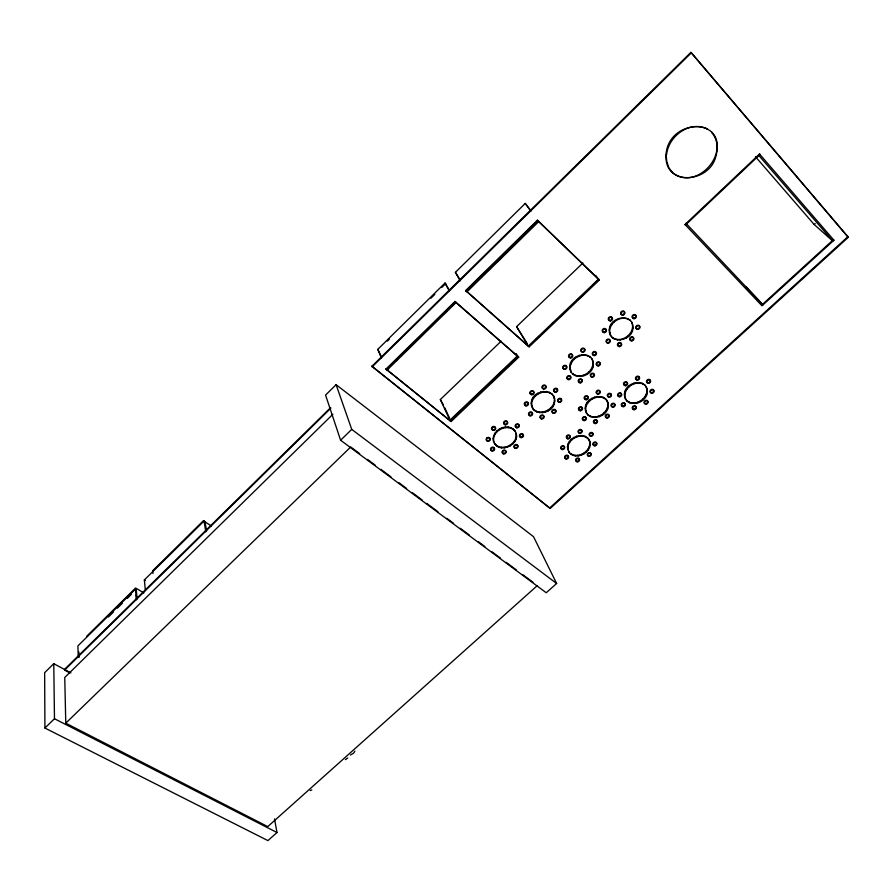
<?xml version="1.0" encoding="UTF-8"?>
<svg xmlns="http://www.w3.org/2000/svg" width="893" height="893" viewBox="0 0 893 893"><rect width="100%" height="100%" fill="white"/><g stroke="black" fill="none" stroke-linecap="round" stroke-linejoin="round"><path stroke-width="1.34" d="M514.993 430.995C523.108 443.866 497.937 455.832 493.449 441.064C490.86 429.712 509.088 421.384 515.317 431.62L513.274 429.098M493.449 441.064L493.762 441.689C491.663 431.542 505.561 423.617 513.609 429.712M494.8 444L494.488 443.374C501.364 452.505 518.297 444.334 515.998 433.317L516.333 433.931M531.302 403.044C531.458 388.209 558.873 387.439 554.196 403.882C551.249 414.944 531.089 416.238 531.302 403.044L532.864 408.67M531.636 403.647C532.44 394.572 544.507 388.433 551.952 394.148L551.595 393.556M532.518 408.068C539.952 418.583 559.286 407.007 553.269 395.521L553.627 396.124M569.767 366.521C570.058 353.371 593.7 349.476 593.365 364.712C592.963 377.739 569.578 381.646 569.767 366.521L571.274 372.269L570.895 371.678M570.147 367.101C571.007 357.993 583.151 351.518 590.653 357.501L590.262 356.932M666.078 154.322C668.388 118.568 728.018 115.364 715.65 157.179C708.774 183.266 663.443 186.615 666.078 154.322L666.77 161.421L668.69 167.415L672.195 172.36M666.558 154.79C668.344 136.361 689.474 120.22 707.267 128.916L706.765 128.469M567.468 446.746C568.082 435.862 586.723 430.404 590.061 442.269C592.003 453.119 574.735 461.447 568.562 451.512L568.919 452.137L567.468 446.746L568.004 449.882L567.647 449.268M567.825 447.36C568.696 437.894 583.062 431.665 589.168 440.003M572.938 374.267L572.569 373.687C581.488 380.965 597.127 369.602 591.914 358.964L592.293 359.533M585.295 407.922C585.618 395.242 608.702 391.48 608.312 406.047C607.787 418.493 585.172 422.568 585.295 407.922L586.734 413.47L586.355 412.867M585.663 408.525C586.5 398.87 601.201 392.373 607.307 401.091M609.294 329.763C609.595 316.39 633.639 312.45 632.981 328.055C632.557 341.293 608.78 345.256 609.294 329.763L610.734 335.634L610.332 335.076M609.696 330.332C610.622 321.179 622.856 314.369 630.402 320.632L629.978 320.085M570.527 453.968L570.169 453.343C578.631 459.862 593.722 449.536 588.8 439.389M588.342 415.379L587.962 414.776C596.602 421.619 611.85 410.836 606.916 400.499M612.364 337.71L611.962 337.141C620.992 344.709 636.642 332.922 631.597 322.172L632.01 322.73M671.715 171.891C694.285 192.352 730.932 154.98 711.554 132.209L712.056 132.655M624.453 393.969C624.921 381.456 647.805 377.281 647.325 392.127C646.744 404.529 624.107 408.715 624.453 393.969L625.814 399.528L625.413 398.937M624.854 394.561C625.937 385.854 637.569 379.458 644.88 385.196L644.467 384.615M627.109 400.734C635.023 407.889 650.908 396.939 646.007 386.569L646.42 387.149M354.867 751.169L353.628 753.167L350.402 755.02M347.745 757.99L345.412 759.63M70.927 672.898L53.77 663.678L44.65 672.686L44.918 728.041L267.922 840.603L276.997 832.522L274.508 818.948M336.103 384.682L325.565 395.086L340.601 440.227L546.237 592.751L556.629 583.497L533.523 536.682L336.103 384.682L351.73 429.388L556.629 583.497M460.208 280.826L455.419 272.332L525.24 203.414L530.208 209.888M86.654 636.307L135.602 588.007L143.873 592.941M381.389 357.97L377.806 349.342L445.027 283.014L449.469 290.526M145.403 590.541L144.342 579.959L204.028 521.077L205.01 521.713L206.596 531.112M137.109 598.846L136.261 589.536L135.502 589.09L77.892 645.929L78.271 656.98M387.406 341.137L389.381 339.184M430.895 298.24L434.846 294.344M441.767 287.513L445.719 283.617M108.444 616.963L113.411 612.062M117.385 608.144L122.352 603.244M127.319 598.343L131.293 594.425M371.89 366.286L690.881 52.397L691.394 52.799L848.35 237.27L550.188 508.452L371.89 366.286L550.188 508.452M330.633 407.588L64.564 669.348L64.586 670.118L69.498 672.753M372.135 366.889L691.394 52.799M64.586 670.118L330.845 408.213M332.899 414.24L64.754 677.474L65.769 723.174L267.766 826.605L537.396 585.529M465.688 290.526L537.441 220.203L599.337 280.011L529.158 346.83L465.688 290.526L529.158 346.83M385.999 369.055L455.017 301.432L518.699 357.189L451.11 421.529L385.999 369.055L451.11 421.529M466.001 291.085L537.82 220.716L537.441 220.203M386.256 369.657L455.318 301.99L455.017 301.432M388.689 367.704L386.97 370.238L456.022 302.604L455.72 302.035L451.769 305.897M395.588 360.939L397.564 359.008M405.444 351.284L433.049 324.248M442.906 314.593L446.846 310.731M476.583 281.596L466.626 291.352L466.939 291.911L538.736 221.598L538.356 221.084M487.545 270.858L490.536 267.933M496.508 262.073L501.498 257.195M505.483 253.288L519.425 239.625M531.38 227.916L533.378 225.962M44.918 728.041L54.473 718.731L53.77 663.678M340.601 440.227L351.73 429.388M65.769 723.174L350.715 446.98L359.656 453.622M516.154 353.55L517.828 356.43L450.217 420.815L440.349 399.539L501.174 341.171M595.609 275.357L598.489 279.196L528.288 346.06L516.589 326.648L582.883 263.022M449.927 420.201L517.482 355.838M535.822 339.574L539.83 335.757M543.837 331.939L548.838 327.173M551.852 324.304L553.85 322.395M559.866 316.669L566.876 309.994M576.889 300.461L583.91 293.775M592.919 285.191L598.935 279.464M451.836 419.956L455.865 416.116M459.895 412.276L465.945 406.516M476.025 396.916L484.084 389.236M491.139 382.517L496.184 377.717M499.209 374.837L502.234 371.957M507.269 367.157L509.289 365.237M514.323 360.437L518.364 356.597M684.998 224.511L759.519 154.009L760.055 154.467L685.467 225.014L684.998 224.511L761.986 305.797L833.928 240.206L759.519 154.009M755.489 156.721L814.137 224.467L815.153 223.54M762.499 304.346L833.37 239.715L833.928 240.206M549.854 507.816L847.781 236.779L848.35 237.27M310.217 790.528L311.78 790.004M54.473 718.731L276.997 832.522M144.342 579.959L145.347 580.562M211.485 526.044L203.347 520.753L152.658 570.772L152.96 573.507M367.481 459.426L375.306 465.231M380.898 469.383L390.955 476.851M398.78 482.655L406.605 488.46M412.198 492.612L422.255 500.08M426.731 503.395L437.905 511.689M446.846 518.331L453.555 523.309M460.263 528.288L469.205 534.918M478.157 541.56L484.854 546.538M491.563 551.517L500.504 558.147M506.097 562.3L516.154 569.767M522.863 574.746L532.931 582.203M440.349 399.539L443.486 405.109M377.806 349.342L381.59 357.3M758.436 155.025L832.89 241.155L814.137 224.467M455.318 301.99L518.699 357.189M455.419 272.332L460.453 280.424M516.589 326.648L527.383 343.894M537.82 220.716L599.337 280.011M685.958 223.306L763.002 304.881L746.157 286.954M690.881 52.397L847.781 236.779M632.568 327.497L632.981 328.055M631.876 330.354L632.289 330.912M630.436 333.089L630.849 333.658M628.359 335.522L628.772 336.092M625.781 337.487L626.194 338.045M613.469 321.67L613.882 322.228M525.24 203.414L530.933 211.25M622.879 338.838L623.292 339.407M611.392 324.126L611.794 324.684M619.842 339.507L620.255 340.077M609.964 326.894L610.365 327.452M616.884 339.44L617.286 339.999M614.194 338.626L614.596 339.195M609.417 332.553L609.819 333.122M646.845 388.924L647.258 389.515M642.324 383.22L642.737 383.8M646.912 391.547L647.325 392.127M639.723 382.472L640.136 383.064M646.219 394.237L646.632 394.829M636.843 382.438L637.256 383.019M644.824 396.827L645.237 397.418M633.885 383.097L634.298 383.677M642.804 399.138L643.217 399.729M631.05 384.425L631.451 385.006M640.303 401.013L640.716 401.593M628.538 386.323L628.94 386.903M637.502 402.319L637.903 402.91M626.506 388.656L626.908 389.236M634.566 402.977L634.968 403.569M625.122 391.257L625.513 391.848M631.708 402.955L632.11 403.547M629.119 402.23L629.52 402.821M624.553 396.592L624.955 397.173M626.975 400.857L627.366 401.448M592.829 361.419L593.22 362M588.007 355.47L588.387 356.039M592.974 364.132L593.365 364.712M585.295 354.677L585.674 355.258M592.338 366.923L592.718 367.514M582.314 354.621L582.694 355.191M590.954 369.602L591.333 370.182M579.256 355.291L579.635 355.861M588.922 371.99L589.302 372.571M605.331 398.568L605.711 399.16M607.798 402.843L608.189 403.446M603.143 397.184L603.523 397.776M576.353 356.642L576.733 357.222M607.921 405.455L608.312 406.047M586.388 373.91L586.768 374.502M600.498 396.447L600.889 397.039M607.285 408.134L607.664 408.726M573.797 358.595L574.177 359.176M597.596 396.414L597.975 397.005M583.509 375.261L583.888 375.841M605.912 410.713L606.302 411.316M571.766 361.006L572.134 361.587M594.615 397.084L594.995 397.675M580.495 375.931L580.863 376.522M603.914 413.012L604.304 413.615M570.393 363.708L570.761 364.299M577.525 375.886L577.905 376.466M591.78 398.412L592.159 399.004M601.435 414.888L601.815 415.479M574.824 375.116L575.204 375.707M569.946 369.233L570.314 369.825M589.268 400.298L589.648 400.901M598.623 416.194L599.002 416.797M587.27 402.631L587.65 403.223M595.676 416.864L596.055 417.466M585.908 405.232L586.288 405.835M592.785 416.841L593.164 417.444M590.161 416.127L590.53 416.73M585.44 410.534L585.819 411.126M587.203 437.537L587.572 438.139M589.693 441.655L590.061 442.269M585.027 436.219L585.395 436.822M589.838 444.178L590.206 444.781M582.415 435.527L582.783 436.141M589.224 446.768L589.592 447.382M587.884 449.279L588.253 449.893M579.535 435.516L579.903 436.13M554.24 397.91L554.598 398.501M585.931 451.512L586.299 452.137M576.599 436.186L576.967 436.8M554.43 400.555L554.787 401.158M549.318 392.15L549.664 392.741M553.839 403.279L554.196 403.882M583.497 453.343L583.855 453.957M546.594 391.402L546.94 391.994M573.808 437.492L574.166 438.106M552.51 405.891L552.867 406.494M543.614 391.357L543.96 391.96M580.718 454.637L581.086 455.251M571.341 439.345L571.699 439.959M550.523 408.235L550.881 408.838M577.816 455.307L578.173 455.921M540.578 392.038L540.924 392.641M569.388 441.611L569.745 442.225M574.958 455.307L575.315 455.921M568.06 444.134L568.417 444.747M548.023 410.133L548.369 410.735M537.698 393.389L538.044 393.98M572.357 454.637L572.714 455.263M545.176 411.461L545.523 412.064M535.186 395.309L535.521 395.9M542.174 412.131L542.52 412.745M533.188 397.664L533.534 398.267M539.216 412.108L539.562 412.711M531.871 400.31L532.206 400.912M536.503 411.383L536.849 411.986M534.215 410.01L534.561 410.613M531.525 405.69L531.86 406.293M445.027 283.014L449.391 291.073M516.243 435.896L516.567 436.51M510.975 427.747L511.298 428.361M515.696 438.552L516.02 439.177M508.24 427.033L508.564 427.647M514.413 441.12L514.736 441.734M505.259 427.01L505.583 427.635M512.47 443.408L512.794 444.033M502.246 427.691L502.569 428.316M510.003 445.272L510.327 445.897M499.399 429.031L499.712 429.645M507.191 446.589L507.503 447.214M496.91 430.917L497.234 431.542M504.199 447.27L504.523 447.895M494.968 433.239L495.28 433.853M501.241 447.27L501.565 447.895M493.695 435.817L494.008 436.443M498.517 446.578L498.841 447.203M493.17 438.496L493.483 439.11M496.218 445.25L496.53 445.875M444.614 407.543L449.692 418.482M204.028 521.077L205.825 531.815M136.238 594.905L136.607 599.047M135.502 589.09L136.484 599.728M78.841 651.879L79.042 657.404M486.785 438.028L486.462 438.418A1.987 1.607 -26.4 0 0 488.973 440.405L489.375 440.093A1.987 1.607 -26.4 0 0 489.487 437.726A1.987 1.607 -26.4 0 0 486.785 438.028M592.416 432.748L592.059 432.536A1.953 1.54 -31 0 0 589.313 435.058L589.57 435.36A1.953 1.54 -31 0 0 592.182 435.081A1.953 1.54 -31 0 0 592.416 432.748M610.89 393.992L610.633 393.668A1.987 1.585 -33 0 0 607.497 394.594A1.987 1.585 -33 0 0 609.171 396.682A1.987 1.585 -33 0 0 610.89 393.992M622.365 314.604A2.076 1.686 -37.1 0 0 624.319 311.713A2.076 1.686 -37.1 0 0 620.981 312.025A2.076 1.686 -37.1 0 0 622.365 314.604M610.008 320.386A2.065 1.686 -36.4 0 0 611.951 317.495A2.065 1.686 -36.4 0 0 608.602 317.808A2.065 1.686 -36.4 0 0 610.008 320.386M603.981 332.073A2.054 1.674 -35.6 0 0 605.912 329.204A2.054 1.674 -35.6 0 0 602.563 329.528A2.054 1.674 -35.6 0 0 603.981 332.073M607.82 342.644A2.043 1.663 -35.3 0 0 609.74 339.798A2.043 1.663 -35.3 0 0 606.414 340.121A2.043 1.663 -35.3 0 0 607.82 342.644M619.184 346.037A2.043 1.641 -35.5 0 0 621.104 343.202A2.043 1.641 -35.5 0 0 617.8 343.537A2.043 1.641 -35.5 0 0 619.184 346.037M631.362 340.345A2.043 1.641 -36.2 0 0 633.316 337.521A2.043 1.641 -36.2 0 0 630.023 337.822A2.043 1.641 -36.2 0 0 631.362 340.345M637.446 328.803A2.054 1.652 -36.9 0 0 639.421 325.945A2.054 1.652 -36.9 0 0 636.117 326.246A2.054 1.652 -36.9 0 0 637.446 328.803M633.784 318.142A2.065 1.674 -37.3 0 0 635.749 315.274A2.065 1.674 -37.3 0 0 632.434 315.564A2.065 1.674 -37.3 0 0 633.784 318.142M604.382 332.631A2.054 1.674 -35.6 0 0 606.314 329.763A2.054 1.674 -35.6 0 0 602.965 330.086A2.054 1.674 -35.6 0 0 604.382 332.631M608.222 343.213A2.043 1.663 -35.3 0 0 610.142 340.367A2.043 1.663 -35.3 0 0 606.816 340.691A2.043 1.663 -35.3 0 0 608.222 343.213M619.586 346.607A2.043 1.652 -35.5 0 0 621.517 343.772A2.043 1.652 -35.5 0 0 618.213 344.095A2.043 1.652 -35.5 0 0 619.586 346.607M610.41 320.944A2.065 1.686 -36.4 0 0 612.352 318.042A2.065 1.686 -36.4 0 0 609.004 318.366A2.065 1.686 -36.4 0 0 610.41 320.944M631.775 340.903A2.043 1.641 -36.2 0 0 633.74 338.079A2.043 1.641 -36.2 0 0 630.436 338.38A2.043 1.641 -36.2 0 0 631.775 340.903M634.197 318.701A2.065 1.674 -37.3 0 0 636.173 315.821A2.065 1.674 -37.3 0 0 632.847 316.122A2.065 1.674 -37.3 0 0 634.197 318.701M637.87 329.361A2.054 1.652 -36.9 0 0 639.846 326.503A2.054 1.652 -36.9 0 0 636.53 326.805A2.054 1.652 -36.9 0 0 637.87 329.361M622.789 315.162A2.076 1.686 -37.1 0 0 624.743 312.26A2.076 1.686 -37.1 0 0 621.394 312.572A2.076 1.686 -37.1 0 0 622.789 315.162M568.528 379.067A2.02 1.641 -32.2 0 0 570.393 376.288A2.02 1.641 -32.2 0 0 567.088 376.634A2.02 1.641 -32.2 0 0 568.528 379.067M564.51 368.809A2.032 1.652 -32.5 0 0 566.374 365.996A2.032 1.652 -32.5 0 0 563.048 366.331A2.032 1.652 -32.5 0 0 564.51 368.809M579.948 382.293A2.009 1.63 -32.5 0 0 581.812 379.525A2.009 1.63 -32.5 0 0 578.519 379.871A2.009 1.63 -32.5 0 0 579.948 382.293M570.314 357.379A2.043 1.674 -33.2 0 0 572.201 354.543A2.043 1.674 -33.2 0 0 568.863 354.878A2.043 1.674 -33.2 0 0 570.314 357.379M592.014 376.656A2.009 1.619 -33.2 0 0 593.912 373.888A2.009 1.619 -33.2 0 0 590.63 374.212A2.009 1.619 -33.2 0 0 592.014 376.656M582.56 351.652A2.043 1.663 -33.9 0 0 584.457 348.817A2.043 1.663 -33.9 0 0 581.12 349.152A2.043 1.663 -33.9 0 0 582.56 351.652M597.886 365.371A2.02 1.63 -33.9 0 0 599.795 362.58A2.02 1.63 -33.9 0 0 596.502 362.893A2.02 1.63 -33.9 0 0 597.886 365.371M594.024 355.023A2.032 1.652 -34.2 0 0 595.944 352.199A2.032 1.652 -34.2 0 0 592.628 352.512A2.032 1.652 -34.2 0 0 594.024 355.023M491.887 450.429A1.976 1.585 -26.3 0 0 494.309 448.13A1.976 1.585 -26.3 0 0 491.172 447.75A1.976 1.585 -26.3 0 0 491.887 450.429M503.395 453.32A1.965 1.574 -26.8 0 0 505.818 451.043A1.965 1.574 -26.8 0 0 502.692 450.664A1.965 1.574 -26.8 0 0 503.395 453.32M492.903 429.801A1.987 1.619 -27 0 0 495.358 427.479A1.987 1.619 -27 0 0 492.177 427.066A1.987 1.619 -27 0 0 492.903 429.801M515.239 447.795A1.965 1.574 -27.5 0 0 517.683 445.518A1.965 1.574 -27.5 0 0 514.569 445.116A1.965 1.574 -27.5 0 0 515.239 447.795M504.913 424.197A1.987 1.619 -27.8 0 0 507.369 421.864A1.987 1.619 -27.8 0 0 504.21 421.463A1.987 1.619 -27.8 0 0 504.913 424.197M520.686 436.99A1.976 1.585 -28.1 0 0 523.153 434.701A1.976 1.585 -28.1 0 0 520.039 434.288A1.976 1.585 -28.1 0 0 520.686 436.99M516.467 427.222A1.987 1.607 -28.2 0 0 518.945 424.912A1.987 1.607 -28.2 0 0 515.808 424.488A1.987 1.607 -28.2 0 0 516.467 427.222M529.795 415.278A1.987 1.619 -29.2 0 0 532.261 412.946A1.987 1.619 -29.2 0 0 529.125 412.533A1.987 1.619 -29.2 0 0 529.795 415.278M525.586 405.299A1.998 1.63 -29.4 0 0 528.064 402.955A1.998 1.63 -29.4 0 0 524.905 402.531A1.998 1.63 -29.4 0 0 525.586 405.299M541.258 418.337A1.987 1.596 -29.6 0 0 543.725 416.015A1.987 1.596 -29.6 0 0 540.6 415.602A1.987 1.596 -29.6 0 0 541.258 418.337M531.19 394.126A2.009 1.641 -30 0 0 533.679 391.759A2.009 1.641 -30 0 0 530.509 391.324A2.009 1.641 -30 0 0 531.19 394.126M553.213 412.756A1.987 1.596 -30.3 0 0 555.692 410.434A1.987 1.596 -30.3 0 0 552.6 409.999A1.987 1.596 -30.3 0 0 553.213 412.756M543.312 388.466A2.009 1.641 -30.8 0 0 545.813 386.1A2.009 1.641 -30.8 0 0 542.654 385.653A2.009 1.641 -30.8 0 0 543.312 388.466M559.353 401.716A1.998 1.607 -31 0 0 561.217 398.981A1.998 1.607 -31 0 0 557.924 399.316A1.998 1.607 -31 0 0 559.353 401.716M555.312 391.67A2.009 1.63 -31.2 0 0 557.176 388.913A2.009 1.63 -31.2 0 0 553.872 389.236A2.009 1.63 -31.2 0 0 555.312 391.67M583.989 419.978A1.976 1.563 -31.3 0 0 585.83 417.288A1.976 1.563 -31.3 0 0 582.604 417.645A1.976 1.563 -31.3 0 0 583.989 419.978M580.149 410.166A1.987 1.585 -31.5 0 0 581.99 407.454A1.987 1.585 -31.5 0 0 578.742 407.8A1.987 1.585 -31.5 0 0 580.149 410.166M595.095 422.969A1.965 1.552 -31.6 0 0 596.937 420.302A1.965 1.552 -31.6 0 0 593.722 420.659A1.965 1.552 -31.6 0 0 595.095 422.969M585.886 399.16A1.987 1.596 -32.1 0 0 587.75 396.425A1.987 1.596 -32.1 0 0 584.491 396.771A1.987 1.596 -32.1 0 0 585.886 399.16M606.894 417.466A1.965 1.552 -32.2 0 0 608.769 414.798A1.965 1.552 -32.2 0 0 605.566 415.133A1.965 1.552 -32.2 0 0 606.894 417.466M597.852 393.579A1.998 1.596 -32.8 0 0 599.728 390.833A1.998 1.596 -32.8 0 0 596.468 391.179A1.998 1.596 -32.8 0 0 597.852 393.579M612.698 406.594A1.976 1.563 -32.8 0 0 614.585 403.904A1.976 1.563 -32.8 0 0 611.37 404.228A1.976 1.563 -32.8 0 0 612.698 406.594M565.816 458.41A1.942 1.529 -29.3 0 0 568.238 456.167A1.942 1.529 -29.3 0 0 565.213 455.798A1.942 1.529 -29.3 0 0 565.816 458.41M561.92 448.945A1.953 1.54 -29.4 0 0 564.354 446.69A1.953 1.54 -29.4 0 0 561.317 446.31A1.953 1.54 -29.4 0 0 561.92 448.945M576.822 461.223A1.931 1.507 -29.6 0 0 579.244 458.991A1.931 1.507 -29.6 0 0 576.242 458.622A1.931 1.507 -29.6 0 0 576.822 461.223M567.513 438.262A1.953 1.552 -30 0 0 569.957 435.985A1.953 1.552 -30 0 0 566.91 435.594A1.953 1.552 -30 0 0 567.513 438.262M588.454 455.798A1.931 1.507 -30.2 0 0 590.887 453.577A1.931 1.507 -30.2 0 0 587.907 453.186A1.931 1.507 -30.2 0 0 588.454 455.798M579.3 432.77A1.953 1.552 -30.7 0 0 581.756 430.482A1.953 1.552 -30.7 0 0 578.709 430.091A1.953 1.552 -30.7 0 0 579.3 432.77M594.559 445.239A1.942 1.518 -30.8 0 0 596.401 442.615A1.942 1.518 -30.8 0 0 593.231 442.961A1.942 1.518 -30.8 0 0 594.559 445.239M619.307 396.202A1.987 1.574 -33.4 0 0 621.193 393.478A1.987 1.574 -33.4 0 0 617.967 393.824A1.987 1.574 -33.4 0 0 619.307 396.202M633.885 409.117A1.965 1.54 -33.4 0 0 635.76 406.438A1.965 1.54 -33.4 0 0 632.568 406.784A1.965 1.54 -33.4 0 0 633.885 409.117M625.2 385.151A1.998 1.585 -34.1 0 0 627.098 382.416A1.998 1.585 -34.1 0 0 623.861 382.751A1.998 1.585 -34.1 0 0 625.2 385.151M645.672 403.625A1.976 1.54 -34 0 0 647.57 400.946A1.976 1.54 -34 0 0 644.4 401.27A1.976 1.54 -34 0 0 645.672 403.625M637.167 379.581A1.998 1.585 -34.7 0 0 639.064 376.835A1.998 1.585 -34.7 0 0 635.838 377.17A1.998 1.585 -34.7 0 0 637.167 379.581M651.611 392.708A1.976 1.552 -34.6 0 0 653.531 390.007A1.976 1.552 -34.6 0 0 650.338 390.33A1.976 1.552 -34.6 0 0 651.611 392.708M648.139 382.762A1.987 1.574 -34.9 0 0 650.071 380.027A1.987 1.574 -34.9 0 0 646.856 380.351A1.987 1.574 -34.9 0 0 648.139 382.762M622.946 406.081A1.976 1.563 -33.2 0 0 624.81 403.379A1.976 1.563 -33.2 0 0 621.606 403.725A1.976 1.563 -33.2 0 0 622.946 406.081M580.316 382.885A2.009 1.63 -32.5 0 0 582.191 380.117A2.009 1.63 -32.5 0 0 578.898 380.451A2.009 1.63 -32.5 0 0 580.316 382.885M564.878 369.389A2.032 1.652 -32.5 0 0 566.754 366.576A2.032 1.652 -32.5 0 0 563.416 366.911A2.032 1.652 -32.5 0 0 564.878 369.389M568.897 379.659A2.02 1.641 -32.2 0 0 570.772 376.868A2.02 1.641 -32.2 0 0 567.457 377.214A2.02 1.641 -32.2 0 0 568.897 379.659M570.694 357.948A2.043 1.674 -33.2 0 0 572.58 355.113A2.043 1.674 -33.2 0 0 569.232 355.447A2.043 1.674 -33.2 0 0 570.694 357.948M594.414 355.593A2.032 1.652 -34.2 0 0 596.334 352.78A2.032 1.652 -34.2 0 0 593.019 353.092A2.032 1.652 -34.2 0 0 594.414 355.593M598.277 365.951A2.02 1.641 -33.9 0 0 600.185 363.161A2.02 1.641 -33.9 0 0 596.892 363.473A2.02 1.641 -33.9 0 0 598.277 365.951M592.394 377.248A2.009 1.619 -33.2 0 0 594.303 374.48A2.009 1.619 -33.2 0 0 591.01 374.792A2.009 1.619 -33.2 0 0 592.394 377.248M582.939 352.233A2.043 1.663 -33.9 0 0 584.848 349.386A2.043 1.663 -33.9 0 0 581.499 349.721A2.043 1.663 -33.9 0 0 582.939 352.233M493.215 430.415A1.987 1.619 -27 0 0 495.671 428.093A1.987 1.619 -27 0 0 492.501 427.691A1.987 1.619 -27 0 0 493.215 430.415M487.824 441.354A1.987 1.607 -26.4 0 0 490.257 439.043A1.987 1.607 -26.4 0 0 487.087 438.653A1.987 1.607 -26.4 0 0 487.824 441.354M515.562 448.42A1.965 1.574 -27.5 0 0 518.007 446.143A1.965 1.574 -27.5 0 0 514.904 445.741A1.965 1.574 -27.5 0 0 515.562 448.42M516.801 427.836A1.987 1.607 -28.2 0 0 519.268 425.526A1.987 1.607 -28.2 0 0 516.132 425.101A1.987 1.607 -28.2 0 0 516.801 427.836M521.021 437.615A1.976 1.585 -28.1 0 0 523.477 435.315A1.976 1.585 -28.1 0 0 520.362 434.902A1.976 1.585 -28.1 0 0 521.021 437.615M503.708 453.945A1.965 1.574 -26.8 0 0 506.13 451.668A1.965 1.574 -26.8 0 0 503.005 451.289A1.965 1.574 -26.8 0 0 503.708 453.945M492.199 451.054A1.976 1.585 -26.3 0 0 494.622 448.755A1.976 1.585 -26.3 0 0 491.485 448.375A1.976 1.585 -26.3 0 0 492.199 451.054M505.237 424.811A1.998 1.619 -27.7 0 0 507.693 422.478A1.998 1.619 -27.7 0 0 504.534 422.076A1.998 1.619 -27.7 0 0 505.237 424.811M525.932 405.913A2.009 1.63 -29.4 0 0 528.41 403.558A2.009 1.63 -29.4 0 0 525.251 403.134A2.009 1.63 -29.4 0 0 525.932 405.913M530.129 415.881A1.998 1.619 -29.2 0 0 532.608 413.548A1.998 1.619 -29.2 0 0 529.46 413.135A1.998 1.619 -29.2 0 0 530.129 415.881M541.604 418.94A1.987 1.596 -29.6 0 0 544.071 416.618A1.987 1.596 -29.6 0 0 540.946 416.205A1.987 1.596 -29.6 0 0 541.604 418.94M531.536 394.728A2.009 1.641 -30 0 0 534.025 392.362A2.009 1.641 -30 0 0 530.855 391.915A2.009 1.641 -30 0 0 531.536 394.728M553.56 413.359A1.987 1.596 -30.3 0 0 556.049 411.048A1.987 1.596 -30.3 0 0 552.946 410.601A1.987 1.596 -30.3 0 0 553.56 413.359M555.669 392.261A2.009 1.63 -31.2 0 0 557.545 389.504A2.009 1.63 -31.2 0 0 554.229 389.828A2.009 1.63 -31.2 0 0 555.669 392.261M559.71 402.319A1.998 1.607 -30.9 0 0 561.574 399.584A1.998 1.607 -30.9 0 0 558.292 399.919A1.998 1.607 -30.9 0 0 559.71 402.319M543.67 389.069A2.02 1.641 -30.8 0 0 546.17 386.691A2.02 1.641 -30.8 0 0 543.011 386.245A2.02 1.641 -30.8 0 0 543.67 389.069M609.394 397.296A1.987 1.585 -33 0 0 611.281 394.583A1.987 1.585 -33 0 0 608.055 394.907A1.987 1.585 -33 0 0 609.394 397.296M613.089 407.186A1.976 1.563 -32.8 0 0 614.976 404.496A1.976 1.563 -32.8 0 0 611.761 404.83A1.976 1.563 -32.8 0 0 613.089 407.186M598.243 394.17A1.998 1.596 -32.8 0 0 600.118 391.424A1.998 1.596 -32.8 0 0 596.859 391.77A1.998 1.596 -32.8 0 0 598.243 394.17M580.517 410.758A1.987 1.585 -31.5 0 0 582.359 408.045A1.987 1.585 -31.5 0 0 579.11 408.402A1.987 1.585 -31.5 0 0 580.517 410.758M595.475 423.572A1.965 1.552 -31.6 0 0 597.317 420.904A1.965 1.552 -31.6 0 0 594.102 421.262A1.965 1.552 -31.6 0 0 595.475 423.572M584.368 420.581A1.976 1.563 -31.3 0 0 586.21 417.891A1.976 1.563 -31.3 0 0 582.973 418.248A1.976 1.563 -31.3 0 0 584.368 420.581M607.285 418.069A1.965 1.552 -32.2 0 0 609.16 415.401A1.965 1.552 -32.2 0 0 605.945 415.736A1.965 1.552 -32.2 0 0 607.285 418.069M586.266 399.751A1.998 1.596 -32.1 0 0 588.119 397.017A1.998 1.596 -32.1 0 0 584.859 397.363A1.998 1.596 -32.1 0 0 586.266 399.751M566.173 459.024A1.942 1.529 -29.3 0 0 568.595 456.781A1.942 1.529 -29.3 0 0 565.57 456.412A1.942 1.529 -29.3 0 0 566.173 459.024M577.191 461.837A1.931 1.518 -29.6 0 0 579.602 459.605A1.931 1.518 -29.6 0 0 576.599 459.236A1.931 1.518 -29.6 0 0 577.191 461.837M562.277 449.57A1.953 1.54 -29.4 0 0 564.711 447.304A1.953 1.54 -29.4 0 0 561.664 446.924A1.953 1.54 -29.4 0 0 562.277 449.57M567.87 438.876A1.953 1.552 -30 0 0 570.314 436.588A1.953 1.552 -30 0 0 567.267 436.208A1.953 1.552 -30 0 0 567.87 438.876M588.822 456.412A1.931 1.507 -30.2 0 0 591.266 454.191A1.931 1.507 -30.2 0 0 588.275 453.8A1.931 1.507 -30.2 0 0 588.822 456.412M591.199 436.309A1.953 1.54 -31 0 0 593.052 433.674A1.953 1.54 -31 0 0 589.849 434.009A1.953 1.54 -31 0 0 591.199 436.309M594.939 445.853A1.942 1.518 -30.8 0 0 596.781 443.229A1.942 1.518 -30.8 0 0 593.599 443.575A1.942 1.518 -30.8 0 0 594.939 445.853M579.669 433.373A1.965 1.552 -30.6 0 0 582.124 431.096A1.965 1.552 -30.6 0 0 579.077 430.694A1.965 1.552 -30.6 0 0 579.669 433.373M637.569 380.161A1.998 1.585 -34.7 0 0 639.477 377.415A1.998 1.585 -34.7 0 0 636.251 377.75A1.998 1.585 -34.7 0 0 637.569 380.161M648.564 383.343A1.998 1.574 -34.9 0 0 650.484 380.608A1.998 1.574 -34.9 0 0 647.269 380.931A1.998 1.574 -34.9 0 0 648.564 383.343M652.035 393.288A1.987 1.552 -34.6 0 0 653.955 390.587A1.987 1.552 -34.6 0 0 650.763 390.911A1.987 1.552 -34.6 0 0 652.035 393.288M634.287 409.72A1.965 1.54 -33.4 0 0 636.162 407.029A1.965 1.54 -33.4 0 0 632.97 407.375A1.965 1.54 -33.4 0 0 634.287 409.72M646.085 404.216A1.976 1.54 -34 0 0 647.983 401.537A1.976 1.54 -34 0 0 644.802 401.861A1.976 1.54 -34 0 0 646.085 404.216M623.336 406.672A1.976 1.563 -33.2 0 0 625.212 403.971A1.976 1.563 -33.2 0 0 622.008 404.317A1.976 1.563 -33.2 0 0 623.336 406.672M619.709 396.793A1.987 1.574 -33.4 0 0 621.584 394.07A1.987 1.574 -33.4 0 0 618.358 394.416A1.987 1.574 -33.4 0 0 619.709 396.793M625.602 385.743A1.998 1.585 -34 0 0 627.5 382.997A1.998 1.585 -34 0 0 624.263 383.343A1.998 1.585 -34 0 0 625.602 385.743"/></g></svg>
